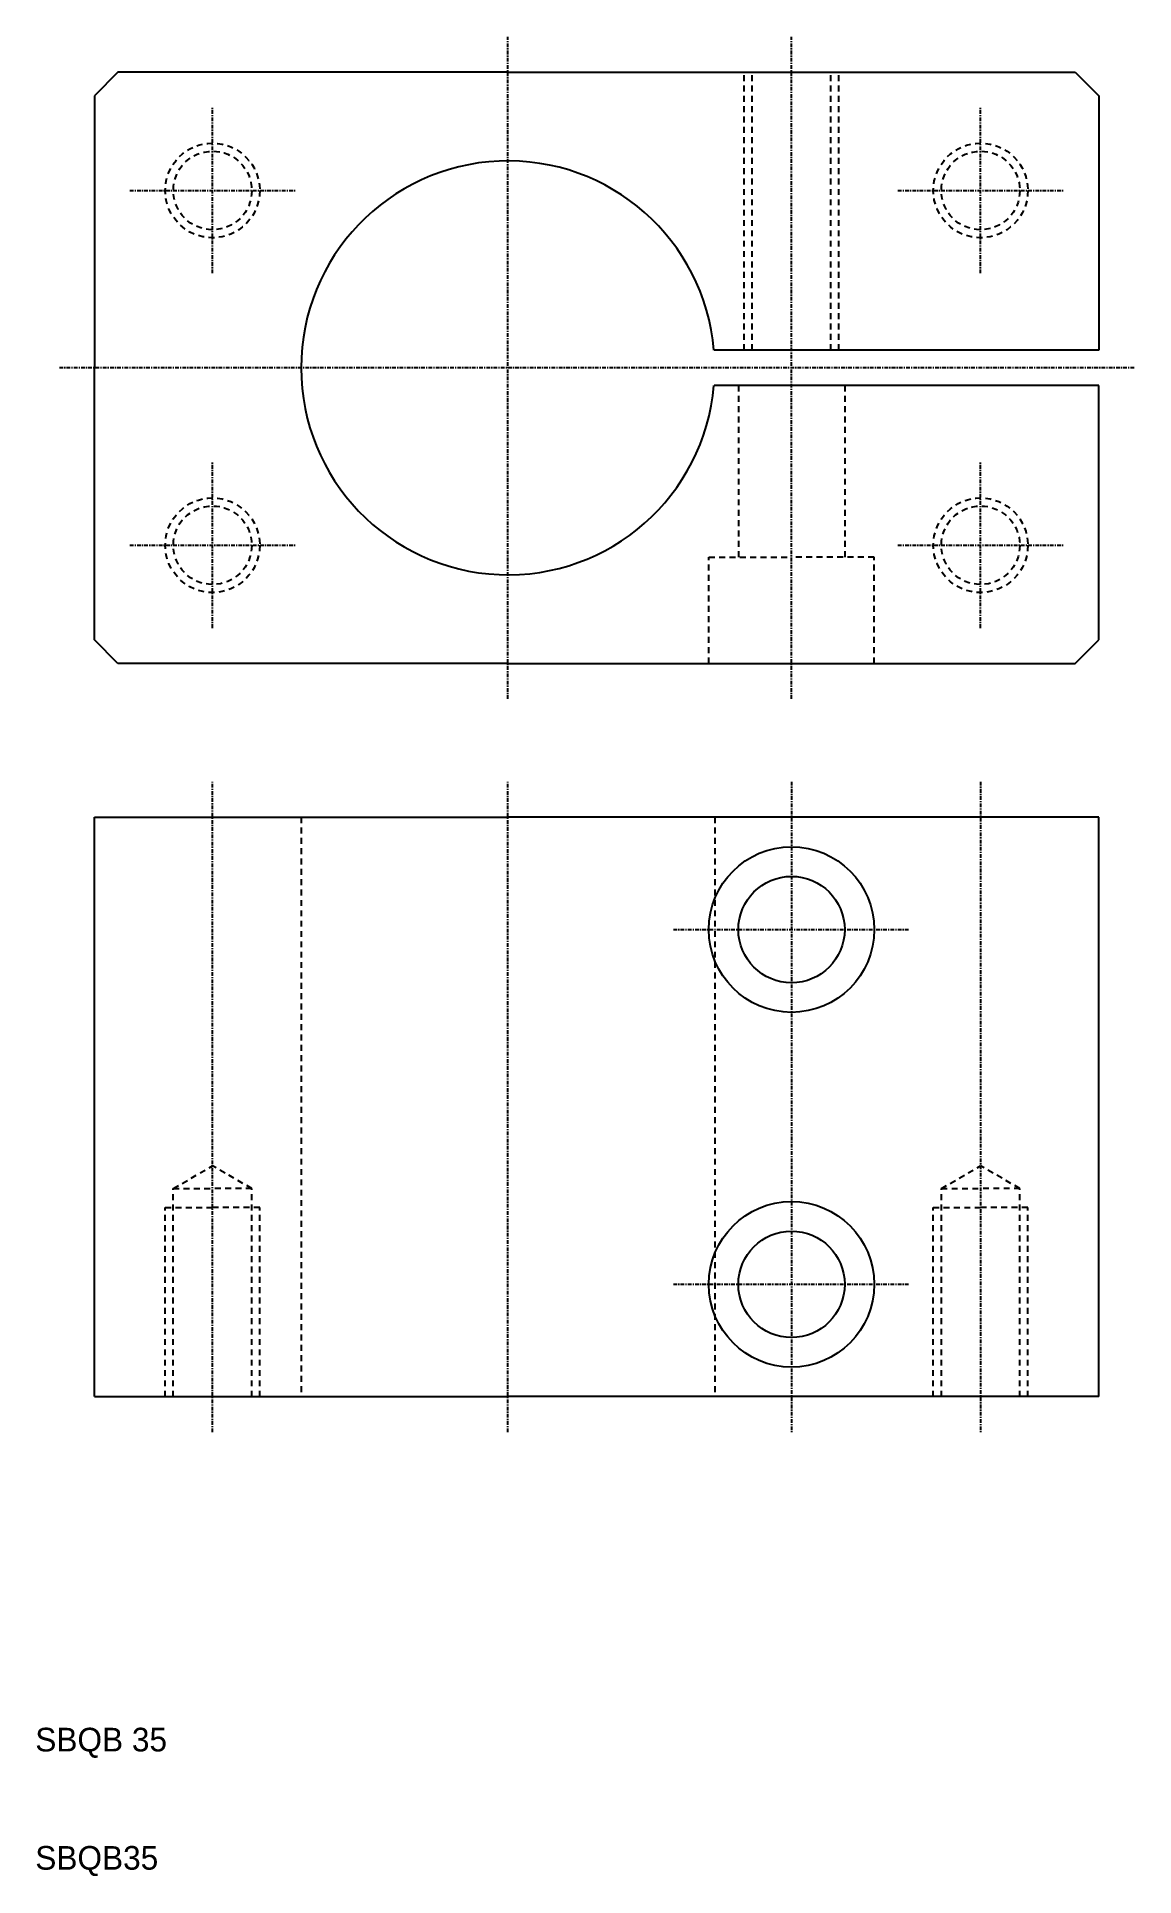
# Model space of a CAD drawing. Extents: x 288 to 381, y 97 to 253.
import ezdxf

# ---------------------------------------------------------------- set-up
doc = ezdxf.new("R2010")
doc.units = 0
doc.header["$LTSCALE"] = 0.25
doc.linetypes.add('CENTER', pattern=[2, 1.25, -0.25, 0.25, -0.25])
doc.linetypes.add('DASHED', pattern=[3.5, 2, -1.5])
doc.layers.get('0').update_dxf_attribs({"linetype": 'CONTINUOUS'})
doc.layers.add('CENTER', color=1, linetype='CENTER')

msp = doc.modelspace()

# ---------------------------------------------------------------- linework, layer by layer
for p, q in [((295.02, 249.73), (293.02, 247.73)), ((328.02, 249.73), (295.02, 249.73)), ((328.02, 249.73), (376.02, 249.73)), ((376.02, 249.73), (378.02, 247.73)), ((293.02, 247.73), (293.02, 224.73)), ((378.02, 247.73), (378.02, 226.23)), ((378.02, 226.23), (345.46, 226.23)), ((293.02, 201.73), (293.02, 224.73)), ((378.02, 223.23), (345.46, 223.23)), ((378.02, 201.73), (378.02, 223.23)), ((295.02, 199.73), (293.02, 201.73)), ((376.02, 199.73), (378.02, 201.73)), ((328.02, 199.73), (295.02, 199.73)), ((328.02, 199.73), (376.02, 199.73)), ((293.02, 137.73), (293.02, 186.73)), ((293.02, 186.73), (328.02, 186.73)), ((378.02, 186.73), (328.02, 186.73)), ((378.02, 137.73), (378.02, 186.73)), ((293.02, 137.73), (328.02, 137.73)), ((378.02, 137.73), (328.02, 137.73))]:
    msp.add_line(p, q)
at = {"color": 3, "linetype": 'DASHED'}
for p, q in [((348.02, 226.23), (348.02, 249.73)), ((348.7, 226.23), (348.7, 249.73)), ((355.35, 226.23), (355.35, 249.73)), ((356.02, 226.23), (356.02, 249.73)), ((347.52, 223.23), (347.52, 208.73)), ((356.52, 223.23), (356.52, 208.73)), ((345.02, 199.73), (345.02, 208.73)), ((345.02, 208.73), (352.02, 208.73)), ((359.02, 208.73), (352.02, 208.73)), ((359.02, 199.73), (359.02, 208.73)), ((310.52, 186.73), (310.52, 137.73)), ((345.52, 186.73), (345.52, 137.73)), ((299.7, 155.33), (303.02, 157.25)), ((306.35, 155.33), (303.02, 157.25)), ((364.7, 155.33), (368.02, 157.25)), ((371.35, 155.33), (368.02, 157.25)), ((299.7, 137.73), (299.7, 155.33)), ((299.7, 155.33), (303.02, 155.33)), ((306.35, 155.33), (303.02, 155.33)), ((306.35, 137.73), (306.35, 155.33)), ((364.7, 137.73), (364.7, 155.33)), ((364.7, 155.33), (368.02, 155.33)), ((371.35, 155.33), (368.02, 155.33)), ((371.35, 137.73), (371.35, 155.33)), ((299.02, 137.73), (299.02, 153.73)), ((299.02, 153.73), (303.02, 153.73)), ((307.02, 153.73), (303.02, 153.73)), ((307.02, 137.73), (307.02, 153.73)), ((364.02, 137.73), (364.02, 153.73)), ((364.02, 153.73), (368.02, 153.73)), ((372.02, 153.73), (368.02, 153.73)), ((372.02, 137.73), (372.02, 153.73))]:
    msp.add_line(p, q, dxfattribs=at)
for centre, radius in [((303.02, 239.73), 4), ((303.02, 239.73), 3.32), ((368.02, 239.73), 4), ((368.02, 239.73), 3.32), ((303.02, 209.73), 4), ((368.02, 209.73), 4), ((303.02, 209.73), 3.32), ((368.02, 209.73), 3.32)]:
    msp.add_circle(centre, radius, dxfattribs=at)
for centre, radius in [((352.02, 177.23), 7), ((352.02, 177.23), 4.5), ((352.02, 147.23), 7), ((352.02, 147.23), 4.5)]:
    msp.add_circle(centre, radius)
msp.add_arc((328.02, 224.73), 17.5, 4.9171, 355.0829)
at = {"layer": 'CENTER', "color": 1, "linetype": 'CENTER'}
for p, q in [((328.02, 196.73), (328.02, 252.73)), ((352.02, 196.73), (352.02, 252.73)), ((303.02, 232.73), (303.02, 246.73)), ((368.02, 232.73), (368.02, 246.73)), ((296.02, 239.73), (310.02, 239.73)), ((361.02, 239.73), (375.02, 239.73)), ((381.02, 224.73), (290.02, 224.73)), ((303.02, 202.73), (303.02, 216.73)), ((368.02, 202.73), (368.02, 216.73)), ((296.02, 209.73), (310.02, 209.73)), ((361.02, 209.73), (375.02, 209.73)), ((303.02, 134.73), (303.02, 189.73)), ((328.02, 134.73), (328.02, 189.73)), ((352.02, 189.73), (352.02, 134.73)), ((368.02, 189.73), (368.02, 134.73)), ((368.02, 189.73), (368.02, 134.73)), ((342.02, 177.23), (362.02, 177.23)), ((342.02, 147.23), (362.02, 147.23))]:
    msp.add_line(p, q, dxfattribs=at)

# ---------------------------------------------------------------- texts
for s, p in [('SBQB 35', (288.02, 107.73)), ('SBQB35', (288.02, 97.73))]:
    msp.add_text(s, height=2).set_placement(p)

doc.saveas('drawing.dxf')
